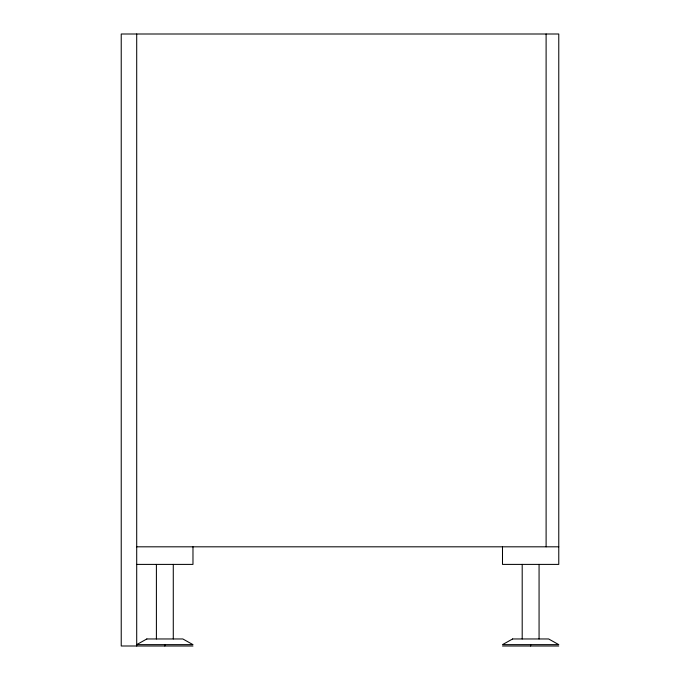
<?xml version="1.0" encoding="UTF-8"?>
<svg xmlns="http://www.w3.org/2000/svg" width="680" height="680" viewBox="0 0 680 680"><rect width="100%" height="100%" fill="white"/><g stroke="black" fill="none" stroke-linecap="round" stroke-linejoin="round"><path stroke-width="1.02" d="M136.706 546.813L558.773 546.813M136.706 564.4L192.975 564.4L192.975 546.813M192.975 646L121.227 646L121.227 34L558.773 34L558.773 564.4L502.494 564.4L502.494 546.813M502.494 646L558.773 646M546.108 34L546.108 546.813M539.07 564.4L539.07 638.962M530.638 644.64L530.638 646M522.197 564.4L522.197 638.962M173.281 564.4L173.281 638.962M164.84 644.64L164.84 646M156.4 564.4L156.4 638.962M136.706 34L136.706 646M146.838 638.962L136.706 644.64L192.975 644.64L182.844 638.962L146.838 638.962M512.626 638.962L502.494 644.64L558.773 644.64L548.641 638.962L512.626 638.962"/></g></svg>
